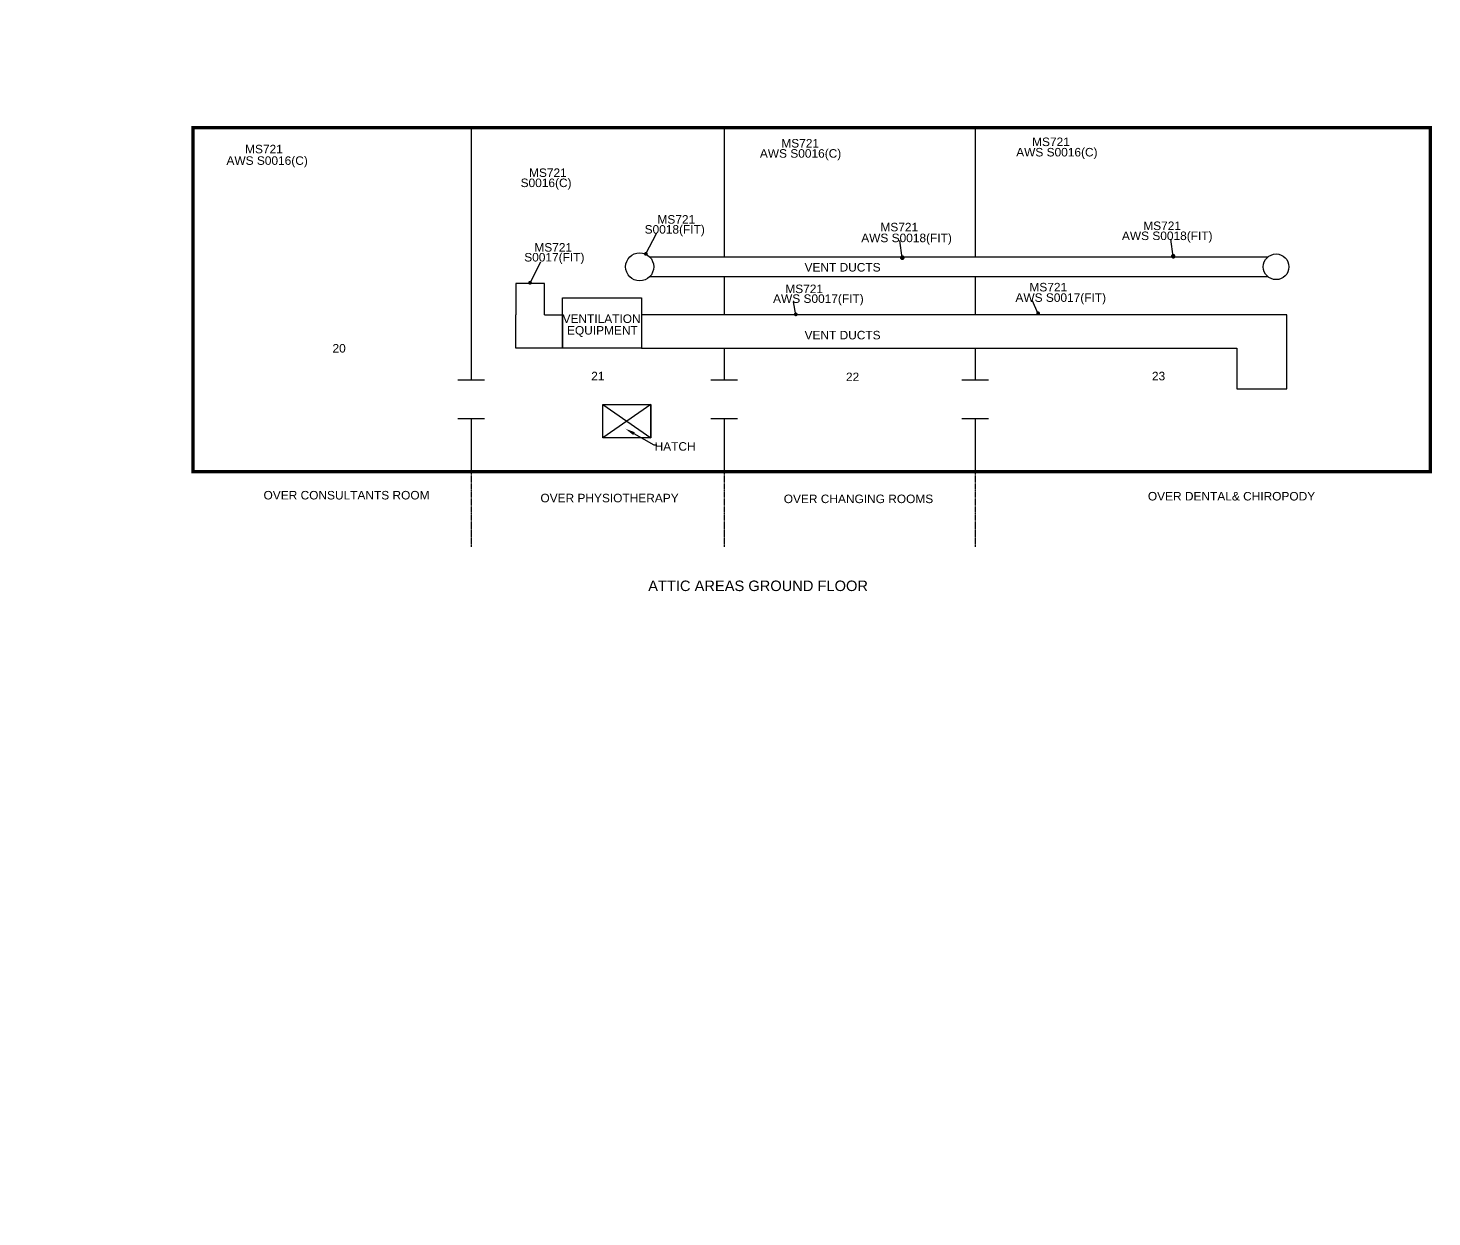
# Model space of a CAD drawing. Extents: x -211487 to 129179, y -113885 to 184348.
# Drawn here: x 22083 to 129179, y -37964 to 52744 of the extents above; entities that cross this region are included whole.
import ezdxf
from ezdxf import colors
from ezdxf.entities.mleader import LeaderData, LeaderLine
from ezdxf.math import Vec2, Vec3

# ---------------------------------------------------------------- set-up
doc = ezdxf.new("R2010")
doc.units = 0
doc.linetypes.add('HIDDEN', pattern=[0.375, 0.25, -0.125])
doc.layers.get('0').update_dxf_attribs({"linetype": 'CONTINUOUS'})
for name, color, linetype in [('Items-Negative', 104, 'CONTINUOUS'), ('LINE_DRAWING', 7, 'CONTINUOUS'), ('ROOMS', 5, 'CONTINUOUS')]:
    doc.layers.add(name, color=color, linetype=linetype)
doc.styles.add('BOX-TEXT', font='arial.ttf')
doc.styles.get("Standard").update_dxf_attribs({"font": 'arial.ttf'})

msp = doc.modelspace()

# ---------------------------------------------------------------- linework, layer by layer
at = {"layer": 'Items-Negative', "ltscale": 0.5}
for p, q in [((69206, 35516), (70029, 37061)), ((88774, 35220), (88595, 36535)), ((109444, 35327), (109266, 36642)), ((60378, 33310), (61209, 34898)), ((80647, 30854), (80484, 31854)), ((99137, 30933), (98687, 31981))]:
    msp.add_line(p, q, dxfattribs=at)
for points, const_width in [([(69135, 35516, 1), (69278, 35516, 1)], 143), ([(69159, 35516, 1), (69254, 35516, 1)], 95.3), ([(88726, 35220, 1), (88822, 35220, 1)], 250), ([(88703, 35268, 1), (88846, 35268, 1)], 143), ([(109397, 35327, 1), (109492, 35327, 1)], 250), ([(109373, 35375, 1), (109516, 35375, 1)], 143), ([(60306, 33310, 1), (60449, 33310, 1)], 143), ([(99066, 30981, 1), (99209, 30981, 1)], 143), ([(80576, 30902, 1), (80719, 30902, 1)], 143), ([(80600, 30854, 1), (80695, 30854, 1)], 95.3), ([(99090, 30933, 1), (99185, 30933, 1)], 95.3)]:
    msp.add_lwpolyline(points, format="xyb", close=True, dxfattribs=dict(at, const_width=const_width))
at = {"layer": 'LINE_DRAWING'}
for p, q in [((55884, 45143), (55884, 25888)), ((75181, 45143), (75181, 35279)), ((94337, 45143), (94337, 35279)), ((75181, 33774), (75181, 30854)), ((94337, 33774), (94337, 30854)), ((75181, 28314), (75181, 25888)), ((94337, 28314), (94337, 25888)), ((65920, 24013), (69582, 21480)), ((69582, 24013), (65920, 21480)), ((69582, 21480), (69582, 24013)), ((55884, 22923), (55884, 18905)), ((75181, 22923), (75181, 18905)), ((94337, 22923), (94337, 18905))]:
    msp.add_line(p, q, dxfattribs=at)
at = {"layer": 'LINE_DRAWING', "linetype": 'HIDDEN', "ltscale": 30}
for p, q in [((55884, 18905), (55884, 13175)), ((75181, 18905), (75181, 13175)), ((94337, 18905), (94337, 13175))]:
    msp.add_line(p, q, dxfattribs=at)
at = {"layer": 'LINE_DRAWING', "const_width": 250}
msp.add_lwpolyline([(34666, 45143), (129054, 45143), (129054, 18905), (34666, 18905)], close=True, dxfattribs=at)
at = {"layer": 'LINE_DRAWING'}
for points in [[(69504, 35279), (116650, 35279)], [(61490, 30854), (61490, 33267), (59282, 33267), (59282, 30854)], [(116650, 33774), (69504, 33774)], [(61490, 30854), (62860, 30854), (62860, 28314), (59282, 28314), (59282, 30854)], [(118101, 28314), (118101, 30854), (68885, 30854), (68885, 28314), (114308, 28314)], [(114308, 28314), (114308, 25209), (118101, 25209), (118101, 28314)], [(56895, 25888), (54873, 25888)], [(76192, 25888), (74170, 25888)], [(95340, 25888), (93319, 25888)], [(56895, 22923), (54873, 22923)], [(76192, 22923), (74170, 22923)], [(95340, 22923), (93319, 22923)]]:
    msp.add_lwpolyline(points, dxfattribs=at)
for points in [[(62860, 32171), (68885, 32171), (68885, 28314), (62860, 28314)], [(65920, 24013), (69582, 24013), (69582, 21480), (65920, 21480)]]:
    msp.add_lwpolyline(points, close=True, dxfattribs=at)
for centre, radius in [((68741, 34527), 1072), ((117291, 34527), 979)]:
    msp.add_circle(centre, radius, dxfattribs=at)

# ---------------------------------------------------------------- texts
at = {"color": 1, "char_height": 16368.56, "attachment_point": 1, "rotation": 34.99941}
for s, insert in [('For Demonstration Purposes Only', (-177433, -10763)), ('Tailor Made Software', (-143379, -27950))]:
    msp.add_mtext(s, dxfattribs=dict(at, insert=insert))
at = {"layer": 'Items-Negative', "ltscale": 0.5, "style": 'BOX-TEXT'}
for s, p in [('MS721', (79546, 43630)), ('MS721', (98678, 43740)), ('AWS S0016(C)', (37218, 42308)), ('MS721', (38637, 43186)), ('AWS S0016(C)', (77911, 42853)), ('AWS S0016(C)', (97465, 42949)), ('MS721', (60299, 41384)), ('S0016(C)', (59658, 40611)), ('S0018(FIT)', (69119, 37061)), ('MS721', (70096, 37820)), ('MS721', (87105, 37234)), ('MS721', (107159, 37333)), ('AWS S0018(FIT)', (85643, 36408)), ('AWS S0018(FIT)', (105531, 36570)), ('S0017(FIT)', (59935, 34935)), ('MS721', (60706, 35686)), ('MS721', (98474, 32652)), ('AWS S0017(FIT)', (78918, 31775)), ('MS721', (79851, 32522)), ('AWS S0017(FIT)', (97408, 31854))]:
    msp.add_text(s, height=650, dxfattribs=at).set_placement(p)
at = {"layer": 'LINE_DRAWING', "ltscale": 0.5, "style": 'BOX-TEXT'}
for s, height, p in [('VENT DUCTS', 650, (81319, 34167)), ('VENTILATION', 650, (62860, 30242)), ('EQUIPMENT', 650, (63197, 29358)), ('VENT DUCTS', 650, (81319, 28991)), ('HATCH', 650, (69879, 20499)), ('OVER CONSULTANTS ROOM', 650, (40047, 16778)), ('OVER PHYSIOTHERAPY', 650, (61169, 16561)), ('OVER CHANGING ROOMS', 650, (79733, 16499)), ('OVER DENTAL& CHIROPODY', 650, (107510, 16700)), ('ATTIC AREAS GROUND FLOOR', 800, (69393, 9788))]:
    msp.add_text(s, height=height, dxfattribs=at).set_placement(p)
at = {"layer": 'ROOMS', "ltscale": 0.5, "style": 'BOX-TEXT'}
for s, p in [('20', (45308, 27986)), ('21', (65043, 25868)), ('22', (84477, 25804)), ('23', (107820, 25867))]:
    msp.add_text(s, height=650, dxfattribs=at).set_placement(p)

# ---------------------------------------------------------------- leaders
at = {"layer": 'LINE_DRAWING', "linetype": 'HIDDEN'}
ml = msp.add_multileader_mtext('Standard', dxfattribs=at)
ml.set_content('')
ml.set_leader_properties()
ml.build(insert=Vec2(0, 0))
ml.multileader.update_dxf_attribs({"text_right_attachment_type": 6, "dogleg_length": 15, "arrow_head_size": 750, "scale": 15})
ctx = ml.context
ctx.base_point, ctx.scale, ctx.char_height, ctx.arrow_head_size, ctx.landing_gap_size, ctx.plane_origin = Vec3(70038, 20955), 15, 60, 750, 30, Vec3(67646, 22172)
ctx.right_attachment = 6
notes = []
notes.append((ctx, [(0, (1, 1, 0), (69813, 20955), (1, 0), 225, [(0, [(67646, 22172)], 0, [])])]))
ctx.mtext, ml.multileader.dxf.content_type = None, 0
for ctx, leaders in notes:
    for number, flags, end, landing, length, lines in leaders:
        leader = LeaderData()
        leader.index, (leader.has_last_leader_line, leader.has_dogleg_vector, leader.attachment_direction) = number, flags
        leader.last_leader_point, leader.dogleg_vector, leader.dogleg_length = Vec3(end), Vec3(landing), length
        for number, points, colour, breaks in lines:
            line = LeaderLine()
            line.index, line.vertices, line.color, line.breaks = number, Vec3.list(points), colors.encode_raw_color(colour), breaks
            leader.lines.append(line)
        ctx.leaders.append(leader)

doc.saveas('drawing.dxf')
